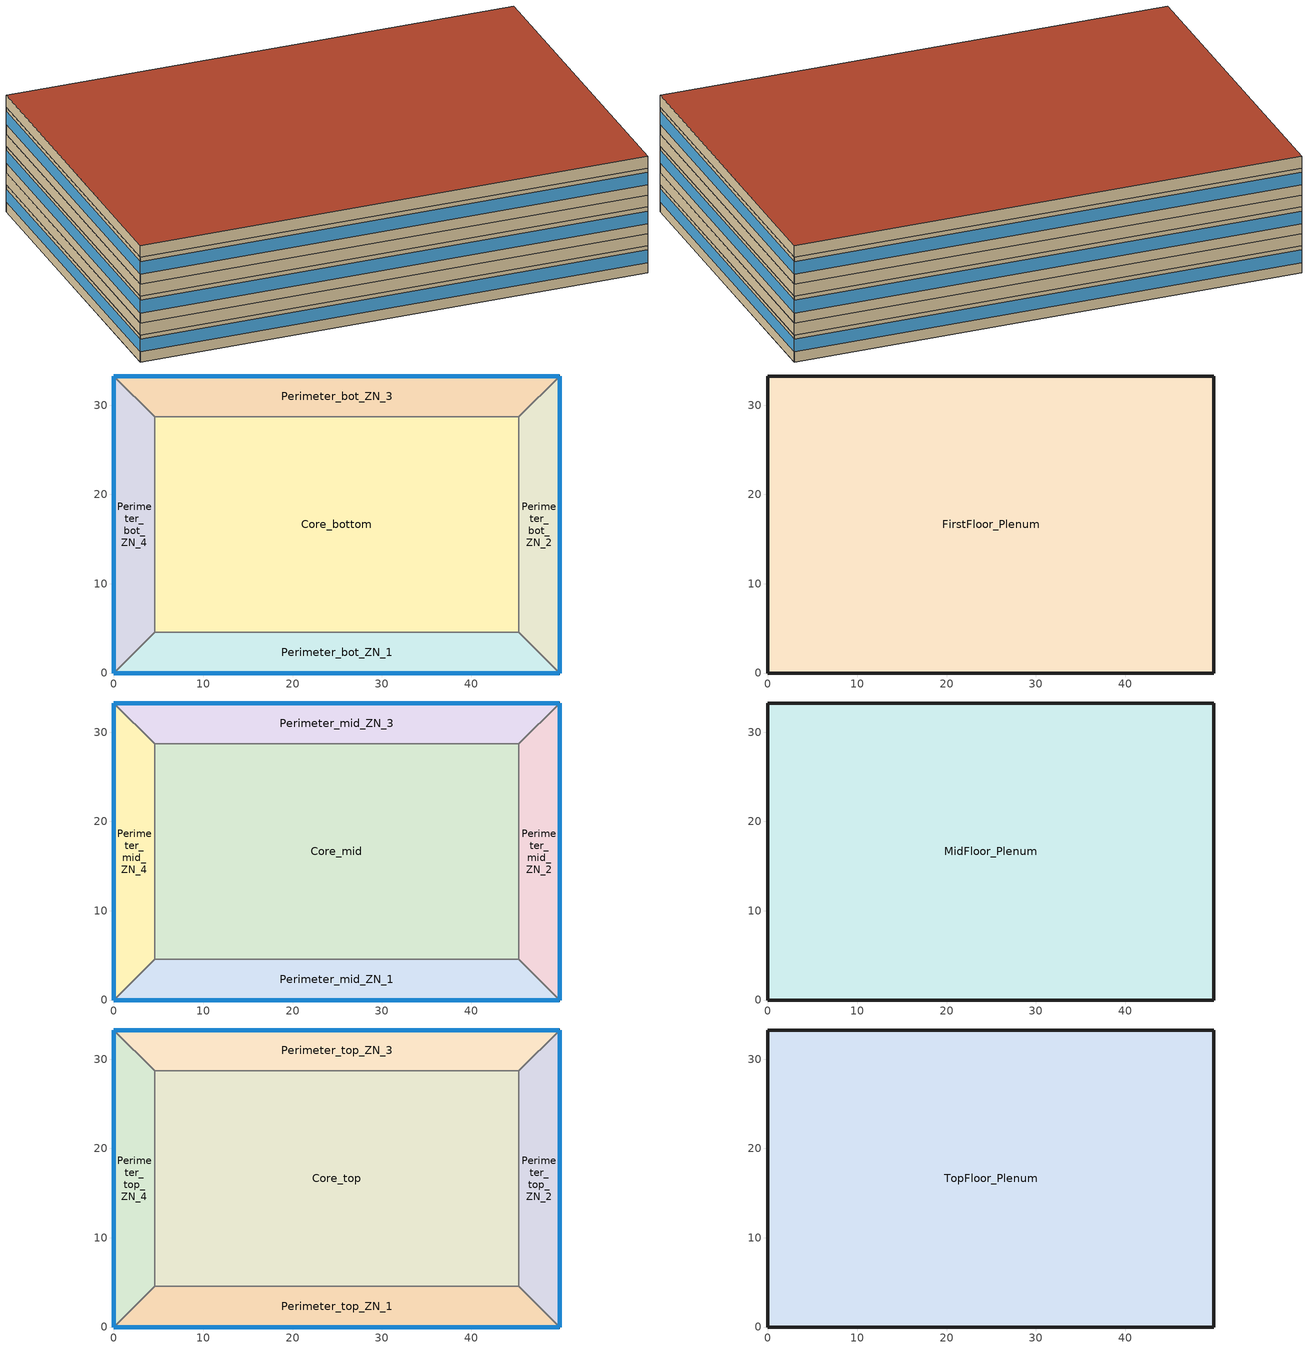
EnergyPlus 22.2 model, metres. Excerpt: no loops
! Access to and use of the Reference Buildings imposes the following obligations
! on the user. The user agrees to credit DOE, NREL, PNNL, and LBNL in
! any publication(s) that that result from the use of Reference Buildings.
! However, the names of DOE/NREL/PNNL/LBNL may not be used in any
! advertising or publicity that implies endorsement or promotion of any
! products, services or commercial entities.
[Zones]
Core_bottom
 floor ground (ext-slab): 45.34,28.7 45.34,4.57 4.57,4.57 4.57,28.7 z0
 wall to Perimeter_bot_ZN_2 (int-walls): 45.34,4.57 45.34,28.7 z0:2.74
 wall to Perimeter_bot_ZN_3 (int-walls): 45.34,28.7 4.57,28.7 z0:2.74
 wall to Perimeter_bot_ZN_1 (int-walls): 4.57,4.57 45.34,4.57 z0:2.74
 wall to Perimeter_bot_ZN_4 (int-walls): 4.57,28.7 4.57,4.57 z0:2.74
Perimeter_bot_ZN_1
 floor ground (ext-slab): 0,0 4.57,4.57 45.34,4.57 49.91,0 z0
 wall outside (Steel Frame Non-res Ext Wall): 0,0 49.91,0 z0:2.74
 wall to Perimeter_bot_ZN_2 (int-walls): 49.91,0 45.34,4.57 z0:2.74
 wall to Perimeter_bot_ZN_4 (int-walls): 4.57,4.57 0,0 z0:2.74
 window (Window Non-res Fixed): 0,0 49.91,0 z1.02:2.33
Perimeter_bot_ZN_2
 floor ground (ext-slab): 49.91,0 45.34,4.57 45.34,28.7 49.91,33.27 z0
 wall outside (Steel Frame Non-res Ext Wall): 49.91,0 49.91,33.27 z0:2.74
 wall to Perimeter_bot_ZN_3 (int-walls): 49.91,33.27 45.34,28.7 z0:2.74
 window (Window Non-res Fixed): 49.91,0 49.91,33.27 z1.02:2.33
Perimeter_bot_ZN_3
 floor ground (ext-slab): 49.91,33.27 45.34,28.7 4.57,28.7 0,33.27 z0
 wall outside (Steel Frame Non-res Ext Wall): 49.91,33.27 0,33.27 z0:2.74
 wall to Perimeter_bot_ZN_4 (int-walls): 0,33.27 4.57,28.7 z0:2.74
 window (Window Non-res Fixed): 49.91,33.27 0,33.27 z1.02:2.33
Perimeter_bot_ZN_4
 floor ground (ext-slab): 0,33.27 4.57,28.7 4.57,4.57 0,0 z0
 wall outside (Steel Frame Non-res Ext Wall): 0,33.27 0,0 z0:2.74
 window (Window Non-res Fixed): 0,33.27 0,0 z1.02:2.33
FirstFloor_Plenum
 floor to Perimeter_bot_ZN_1 (DropCeiling): 45.34,4.57 49.91,0 0,0 4.57,4.57 z2.74
 floor to Perimeter_bot_ZN_2 (DropCeiling): 49.91,0 45.34,4.57 45.34,28.7 49.91,33.27 z2.74
 floor to Perimeter_bot_ZN_3 (DropCeiling): 0,33.27 49.91,33.27 45.34,28.7 4.57,28.7 z2.74
 floor to Perimeter_bot_ZN_4 (DropCeiling): 4.57,28.7 4.57,4.57 0,0 0,33.27 z2.74
 floor to Core_bottom (DropCeiling): 4.57,4.57 4.57,28.7 45.34,28.7 45.34,4.57 z2.74
 wall outside (Steel Frame Non-res Ext Wall): 49.91,0 49.91,33.27 0,33.27 0,0 49.91,0 z2.74:3.96
Core_mid
 floor to FirstFloor_Plenum (INT-FLOOR-TOPSIDE): 4.57,4.57 4.57,28.7 45.34,28.7 45.34,4.57 z3.96
 wall to Perimeter_mid_ZN_2 (int-walls): 45.34,4.57 45.34,28.7 z3.96:6.71
 wall to Perimeter_mid_ZN_3 (int-walls): 45.34,28.7 4.57,28.7 z3.96:6.71
 wall to Perimeter_mid_ZN_1 (int-walls): 4.57,4.57 45.34,4.57 z3.96:6.71
 wall to Perimeter_mid_ZN_4 (int-walls): 4.57,28.7 4.57,4.57 z3.96:6.71
Perimeter_mid_ZN_1
 floor to FirstFloor_Plenum (INT-FLOOR-TOPSIDE): 0,0 4.57,4.57 45.34,4.57 49.91,0 z3.96
 wall outside (Steel Frame Non-res Ext Wall): 0,0 49.91,0 z3.96:6.71
 wall to Perimeter_mid_ZN_2 (int-walls): 49.91,0 45.34,4.57 z3.96:6.71
 wall to Perimeter_mid_ZN_4 (int-walls): 4.57,4.57 0,0 z3.96:6.71
 window (Window Non-res Fixed): 0,0 49.91,0 z4.98:6.29
Perimeter_mid_ZN_2
 floor to FirstFloor_Plenum (INT-FLOOR-TOPSIDE): 49.91,0 45.34,4.57 45.34,28.7 49.91,33.27 z3.96
 wall outside (Steel Frame Non-res Ext Wall): 49.91,0 49.91,33.27 z3.96:6.71
 wall to Perimeter_mid_ZN_3 (int-walls): 49.91,33.27 45.34,28.7 z3.96:6.71
 window (Window Non-res Fixed): 49.91,0 49.91,33.27 z4.98:6.29
Perimeter_mid_ZN_3
 floor to FirstFloor_Plenum (INT-FLOOR-TOPSIDE): 49.91,33.27 45.34,28.7 4.57,28.7 0,33.27 z3.96
 wall outside (Steel Frame Non-res Ext Wall): 49.91,33.27 0,33.27 z3.96:6.71
 wall to Perimeter_mid_ZN_4 (int-walls): 0,33.27 4.57,28.7 z3.96:6.71
 window (Window Non-res Fixed): 49.91,33.27 0,33.27 z4.98:6.29
Perimeter_mid_ZN_4
 floor to FirstFloor_Plenum (INT-FLOOR-TOPSIDE): 0,33.27 4.57,28.7 4.57,4.57 0,0 z3.96
 wall outside (Steel Frame Non-res Ext Wall): 0,33.27 0,0 z3.96:6.71
 window (Window Non-res Fixed): 0,33.27 0,0 z4.98:6.29
MidFloor_Plenum
 floor to Perimeter_mid_ZN_1 (DropCeiling): 0,0 4.57,4.57 45.34,4.57 49.91,0 z6.71
 floor to Perimeter_mid_ZN_2 (DropCeiling): 49.91,33.27 49.91,0 45.34,4.57 45.34,28.7 z6.71
 floor to Perimeter_mid_ZN_3 (DropCeiling): 49.91,33.27 45.34,28.7 4.57,28.7 0,33.27 z6.71
 floor to Perimeter_mid_ZN_4 (DropCeiling): 0,33.27 4.57,28.7 4.57,4.57 0,0 z6.71
 floor to Core_mid (DropCeiling): 45.34,28.7 45.34,4.57 4.57,4.57 4.57,28.7 z6.71
 wall outside (Steel Frame Non-res Ext Wall): 49.91,0 49.91,33.27 0,33.27 0,0 49.91,0 z6.71:7.92
Core_top
 floor to MidFloor_Plenum (INT-FLOOR-TOPSIDE): 45.34,28.7 45.34,4.57 4.57,4.57 4.57,28.7 z7.92
 wall to Perimeter_top_ZN_2 (int-walls): 45.34,4.57 45.34,28.7 z7.92:10.67
 wall to Perimeter_top_ZN_3 (int-walls): 45.34,28.7 4.57,28.7 z7.92:10.67
 wall to Perimeter_top_ZN_1 (int-walls): 4.57,4.57 45.34,4.57 z7.92:10.67
 wall to Perimeter_top_ZN_4 (int-walls): 4.57,28.7 4.57,4.57 z7.92:10.67
Perimeter_top_ZN_1
 floor to MidFloor_Plenum (INT-FLOOR-TOPSIDE): 0,0 4.57,4.57 45.34,4.57 49.91,0 z7.92
 wall outside (Steel Frame Non-res Ext Wall): 0,0 49.91,0 z7.92:10.67
 wall to Perimeter_top_ZN_2 (int-walls): 49.91,0 45.34,4.57 z7.92:10.67
 wall to Perimeter_top_ZN_4 (int-walls): 4.57,4.57 0,0 z7.92:10.67
 window (Window Non-res Fixed): 0,0 49.91,0 z8.95:10.25
Perimeter_top_ZN_2
 floor to MidFloor_Plenum (INT-FLOOR-TOPSIDE): 49.91,0 45.34,4.57 45.34,28.7 49.91,33.27 z7.92
 wall outside (Steel Frame Non-res Ext Wall): 49.91,0 49.91,33.27 z7.92:10.67
 wall to Perimeter_top_ZN_3 (int-walls): 49.91,33.27 45.34,28.7 z7.92:10.67
 window (Window Non-res Fixed): 49.91,0 49.91,33.27 z8.95:10.25
Perimeter_top_ZN_3
 floor to MidFloor_Plenum (INT-FLOOR-TOPSIDE): 49.91,33.27 45.34,28.7 4.57,28.7 0,33.27 z7.92
 wall outside (Steel Frame Non-res Ext Wall): 49.91,33.27 0,33.27 z7.92:10.67
 wall to Perimeter_top_ZN_4 (int-walls): 0,33.27 4.57,28.7 z7.92:10.67
 window (Window Non-res Fixed): 49.91,33.27 0,33.27 z8.95:10.25
Perimeter_top_ZN_4
 floor to MidFloor_Plenum (INT-FLOOR-TOPSIDE): 0,33.27 4.57,28.7 4.57,4.57 0,0 z7.92
 wall outside (Steel Frame Non-res Ext Wall): 0,33.27 0,0 z7.92:10.67
 window (Window Non-res Fixed): 0,33.27 0,0 z8.95:10.25
TopFloor_Plenum
 floor to Perimeter_top_ZN_1 (DropCeiling): 0,0 4.57,4.57 45.34,4.57 49.91,0 z10.67
 floor to Perimeter_top_ZN_2 (DropCeiling): 49.91,0 45.34,4.57 45.34,28.7 49.91,33.27 z10.67
 floor to Perimeter_top_ZN_3 (DropCeiling): 0,33.27 49.91,33.27 45.34,28.7 4.57,28.7 z10.67
 floor to Perimeter_top_ZN_4 (DropCeiling): 0,0 0,33.27 4.57,28.7 4.57,4.57 z10.67
 floor to Core_top (DropCeiling): 4.57,28.7 45.34,28.7 45.34,4.57 4.57,4.57 z10.67
 wall outside (Steel Frame Non-res Ext Wall): 49.91,0 49.91,33.27 0,33.27 0,0 49.91,0 z10.67:11.89
 roof outside (IEAD Non-res Roof): 49.91,0 49.91,33.27 0,33.27 0,0 z11.89
[Building]
Ref Bldg Medium Office Pre1980_v1.3_5.0: North Axis {deg}=0; Terrain=City; Loads Convergence Tolerance Value {W}=0.04; Temperature Convergence Tolerance Value {deltaC}=0.2; Solar Distribution=FullInteriorAndExterior; Maximum Number of Warmup Days=25; Minimum Number of Warmup Days=6
[Site:Location]
USA IL-CHICAGO-OHARE: Latitude {deg}=41.77; Longitude {deg}=-87.75; Time Zone {hr}=-6; Elevation {m}=190
[SizingPeriod:DesignDay] Day of Month=21; Humidity Condition Type=Wetbulb; Barometric Pressure {Pa}=99063; Rain Indicator=No; Snow Indicator=No; Daylight Saving Time Indicator=No; Solar Model Indicator=ASHRAEClearSky
Name | Month | Day Type | Maximum Dry-Bulb Temperature {C} | Daily Dry-Bulb Temperature Range {deltaC} | Wetbulb or DewPoint at Maximum Dry-Bulb {C} | Wind Speed {m/s} | Wind Direction {deg} | Sky Clearness
CHICAGO Ann Htg 99.6% Condns DB | 1 | WinterDesignDay | -20.6 | 0 | -20.6 | 4.9 | 270 | 0
CHICAGO Ann Clg .4% Condns WB=>MDB | 7 | SummerDesignDay | 31.2 | 10.7 | 25.5 | 5.3 | 230 | 1
[Site:WaterMainsTemperature]
Calculation Method=CORRELATION; Annual Average Outdoor Air Temperature {C}=9.69; Maximum Difference In Monthly Average Outdoor Air Temperatures {deltaC}=28.1
[Site:GroundTemperature:BuildingSurface]
19.527, 19.502, 19.536, 19.598, 20.002, 21.64, 22.225, 22.375, 21.449, 20.121, 19.802, 19.633
[Construction]
Steel Frame Non-res Ext Wall: Wood Siding, Steel Frame NonRes Wall Insulation, 1/2IN Gypsum
IEAD Non-res Roof: Roof Membrane, IEAD NonRes Roof Insulation, Metal Decking
ext-slab: HW CONCRETE, CP02 CARPET PAD
int-walls: 1/2IN Gypsum, 1/2IN Gypsum
INT-FLOOR-TOPSIDE: MAT-CC05 4 HW CONCRETE, CP02 CARPET PAD
Window Non-res Fixed: NonRes Fixed Assembly Window
DropCeiling: Std AC02
InteriorFurnishings: Std Wood 6inch
[Material] Thermal Absorptance=0.9
Name | Roughness | Thickness {m} | Conductivity {W/m-K} | Density {kg/m3} | Specific Heat {J/kg-K} | Solar Absorptance | Visible Absorptance
Steel Frame NonRes Wall Insulation | MediumRough | 0.03964 | 0.049 | 265 | 836.8 | 0.7 | 0.7
IEAD NonRes Roof Insulation | MediumRough | 0.110216 | 0.049 | 265 | 836.8 | 0.7 | 0.7
Std Wood 6inch | MediumSmooth | 0.15 | 0.12 | 540 | 1210 | 0.7 | 0.7
Wood Siding | MediumSmooth | 0.01 | 0.11 | 544.62 | 1210 | 0.78 | 0.78
1/2IN Gypsum | Smooth | 0.0127 | 0.16 | 784.9 | 830 | 0.92 | 0.92
HW CONCRETE; MAT-CC05 4 HW CONCRETE | Rough | 0.1016 | 1.311 | 2240 | 836.8 | 0.7 | 0.7
Roof Membrane | VeryRough | 0.0095 | 0.16 | 1121.29 | 1460 | 0.7 | 0.7
Metal Decking | MediumSmooth | 0.0015 | 45.006 | 7680 | 418.4 | 0.7 | 0.3
Std AC02 | MediumSmooth | 0.0127 | 0.057 | 288 | 1339 | 0.7 | 0.2
[WindowMaterial:SimpleGlazingSystem]
NonRes Fixed Assembly Window: U-Factor {W/m2-K}=3.52036; Solar Heat Gain Coefficient=0.41
[Material:NoMass]
CP02 CARPET PAD: Roughness=VeryRough; Thermal Resistance {m2-K/W}=0.2165; Thermal Absorptance=0.9; Solar Absorptance=0.7; Visible Absorptance=0.8
[Zone] Type=1; Multiplier=1; Floor Area {m2}=autocalculate
Name | Part of Total Floor Area
Core_bottom; Core_mid; Core_top; Perimeter_bot_ZN_1; Perimeter_bot_ZN_2; Perimeter_bot_ZN_3; Perimeter_bot_ZN_4; Perimeter_mid_ZN_1; Perimeter_mid_ZN_2; Perimeter_mid_ZN_3; Perimeter_mid_ZN_4; Perimeter_top_ZN_1; Perimeter_top_ZN_2; Perimeter_top_ZN_3; Perimeter_top_ZN_4 | Yes
FirstFloor_Plenum; MidFloor_Plenum; TopFloor_Plenum | No
[People] Number of People Schedule=BLDG_OCC_SCH; Number of People Calculation Method=Area/Person; Floor Area per Person {m2/person}=18.58; Fraction Radiant=0.3; Sensible Heat Fraction=AUTOCALCULATE; Activity Level Schedule=ACTIVITY_SCH; Enable ASHRAE 55 Comfort Warnings=No; Mean Radiant Temperature Calculation Type=ZoneAveraged; Work Efficiency Schedule=WORK_EFF_SCH; Clothing Insulation Calculation Method=ClothingInsulationSchedule; Clothing Insulation Schedule=CLOTHING_SCH; Air Velocity Schedule=AIR_VELO_SCH; Thermal Comfort Model 1 Type=FANGER
Name | Zone or ZoneList or Space or SpaceList
Core_bottom People | Core_bottom
Core_mid People | Core_mid
Core_top People | Core_top
Perimeter_bot_ZN_1 People | Perimeter_bot_ZN_1
Perimeter_bot_ZN_2 People | Perimeter_bot_ZN_2
Perimeter_bot_ZN_3 People | Perimeter_bot_ZN_3
Perimeter_bot_ZN_4 People | Perimeter_bot_ZN_4
Perimeter_mid_ZN_1 People | Perimeter_mid_ZN_1
Perimeter_mid_ZN_2 People | Perimeter_mid_ZN_2
Perimeter_mid_ZN_3 People | Perimeter_mid_ZN_3
Perimeter_mid_ZN_4 People | Perimeter_mid_ZN_4
Perimeter_top_ZN_1 People | Perimeter_top_ZN_1
Perimeter_top_ZN_2 People | Perimeter_top_ZN_2
Perimeter_top_ZN_3 People | Perimeter_top_ZN_3
Perimeter_top_ZN_4 People | Perimeter_top_ZN_4
[Lights] Schedule=BLDG_LIGHT_SCH; Design Level Calculation Method=Watts/Area; Watts per Zone Floor Area {W/m2}=16.89; Return Air Fraction=0.4; Fraction Radiant=0.4; Fraction Visible=0.2; Fraction Replaceable=1; Return Air Fraction Calculated from Plenum Temperature=No
Name | Zone or ZoneList or Space or SpaceList
Core_bottom_Lights | Core_bottom
Core_mid_Lights | Core_mid
Core_top_Lights | Core_top
Perimeter_bot_ZN_1_Lights | Perimeter_bot_ZN_1
Perimeter_bot_ZN_2_Lights | Perimeter_bot_ZN_2
Perimeter_bot_ZN_3_Lights | Perimeter_bot_ZN_3
Perimeter_bot_ZN_4_Lights | Perimeter_bot_ZN_4
Perimeter_mid_ZN_1_Lights | Perimeter_mid_ZN_1
Perimeter_mid_ZN_2_Lights | Perimeter_mid_ZN_2
Perimeter_mid_ZN_3_Lights | Perimeter_mid_ZN_3
Perimeter_mid_ZN_4_Lights | Perimeter_mid_ZN_4
Perimeter_top_ZN_1_Lights | Perimeter_top_ZN_1
Perimeter_top_ZN_2_Lights | Perimeter_top_ZN_2
Perimeter_top_ZN_3_Lights | Perimeter_top_ZN_3
Perimeter_top_ZN_4_Lights | Perimeter_top_ZN_4
[ElectricEquipment] Fraction Latent=0; Fraction Radiant=0.5; Fraction Lost=0
Name | Zone or ZoneList or Space or SpaceList | Schedule | Design Level Calculation Method | Watts per Zone Floor Area {W/m2} | Design Level {W}
Core_bottom_PlugMisc_Equip | Core_bottom | BLDG_EQUIP_SCH | Watts/Area | 10.76
Core_mid_PlugMisc_Equip | Core_mid | BLDG_EQUIP_SCH | Watts/Area | 10.76
Core_top_PlugMisc_Equip | Core_top | BLDG_EQUIP_SCH | Watts/Area | 10.76
Perimeter_bot_ZN_1_PlugMisc_Equip | Perimeter_bot_ZN_1 | BLDG_EQUIP_SCH | Watts/Area | 10.76
Perimeter_bot_ZN_2_PlugMisc_Equip | Perimeter_bot_ZN_2 | BLDG_EQUIP_SCH | Watts/Area | 10.76
Perimeter_bot_ZN_3_PlugMisc_Equip | Perimeter_bot_ZN_3 | BLDG_EQUIP_SCH | Watts/Area | 10.76
Perimeter_bot_ZN_4_PlugMisc_Equip | Perimeter_bot_ZN_4 | BLDG_EQUIP_SCH | Watts/Area | 10.76
Perimeter_mid_ZN_1_PlugMisc_Equip | Perimeter_mid_ZN_1 | BLDG_EQUIP_SCH | Watts/Area | 10.76
Perimeter_mid_ZN_2_PlugMisc_Equip | Perimeter_mid_ZN_2 | BLDG_EQUIP_SCH | Watts/Area | 10.76
Perimeter_mid_ZN_3_PlugMisc_Equip | Perimeter_mid_ZN_3 | BLDG_EQUIP_SCH | Watts/Area | 10.76
Perimeter_mid_ZN_4_PlugMisc_Equip | Perimeter_mid_ZN_4 | BLDG_EQUIP_SCH | Watts/Area | 10.76
Perimeter_top_ZN_1_PlugMisc_Equip | Perimeter_top_ZN_1 | BLDG_EQUIP_SCH | Watts/Area | 10.76
Perimeter_top_ZN_2_PlugMisc_Equip | Perimeter_top_ZN_2 | BLDG_EQUIP_SCH | Watts/Area | 10.76
Perimeter_top_ZN_3_PlugMisc_Equip | Perimeter_top_ZN_3 | BLDG_EQUIP_SCH | Watts/Area | 10.76
Perimeter_top_ZN_4_PlugMisc_Equip | Perimeter_top_ZN_4 | BLDG_EQUIP_SCH | Watts/Area | 10.76
Core_bottom_Elevators_Equip | Core_bottom | BLDG_ELEVATORS | EquipmentLevel |  | 32109.9
[Exterior:Lights]
Exterior Facade Lighting: Schedule=ALWAYS_ON; Design Level {W}=17809; Control Option=AstronomicalClock
[ZoneInfiltration:DesignFlowRate] Schedule=INFIL_QUARTER_ON_SCH; Design Flow Rate Calculation Method=Flow/ExteriorArea; Flow Rate per Exterior Surface Area {m3/s-m2}=0.001133; Constant Term Coefficient=1; Temperature Term Coefficient=0; Velocity Term Coefficient=0; Velocity Squared Term Coefficient=0
Name | Zone or ZoneList or Space or SpaceList
FirstFloor_Plenum_Infiltration | FirstFloor_Plenum
MidFloor_Plenum_Infiltration | MidFloor_Plenum
Perimeter_bot_ZN_1_Infiltration | Perimeter_bot_ZN_1
Perimeter_bot_ZN_2_Infiltration | Perimeter_bot_ZN_2
Perimeter_bot_ZN_3_Infiltration | Perimeter_bot_ZN_3
Perimeter_bot_ZN_4_Infiltration | Perimeter_bot_ZN_4
Perimeter_mid_ZN_1_Infiltration | Perimeter_mid_ZN_1
Perimeter_mid_ZN_2_Infiltration | Perimeter_mid_ZN_2
Perimeter_mid_ZN_3_Infiltration | Perimeter_mid_ZN_3
Perimeter_mid_ZN_4_Infiltration | Perimeter_mid_ZN_4
Perimeter_top_ZN_1_Infiltration | Perimeter_top_ZN_1
Perimeter_top_ZN_2_Infiltration | Perimeter_top_ZN_2
Perimeter_top_ZN_3_Infiltration | Perimeter_top_ZN_3
Perimeter_top_ZN_4_Infiltration | Perimeter_top_ZN_4
TopFloor_Plenum_Infiltration | TopFloor_Plenum
[InternalMass] Construction=InteriorFurnishings
Name | Zone or ZoneList | Surface Area {m2}
Core_bottom Internal Mass | Core_bottom | 1967.07
Core_mid Internal Mass | Core_mid | 1967.07
Core_top Internal Mass | Core_top | 1967.07
Perimeter_bot_ZN_1 Internal Mass | Perimeter_bot_ZN_1 | 414.6763
Perimeter_bot_ZN_2 Internal Mass | Perimeter_bot_ZN_2 | 262.5244
Perimeter_bot_ZN_3 Internal Mass | Perimeter_bot_ZN_3 | 414.6763
Perimeter_bot_ZN_4 Internal Mass | Perimeter_bot_ZN_4 | 262.5072
Perimeter_mid_ZN_1 Internal Mass | Perimeter_mid_ZN_1 | 414.6763
Perimeter_mid_ZN_2 Internal Mass | Perimeter_mid_ZN_2 | 262.5244
Perimeter_mid_ZN_3 Internal Mass | Perimeter_mid_ZN_3 | 414.6763
Perimeter_mid_ZN_4 Internal Mass | Perimeter_mid_ZN_4 | 262.5072
Perimeter_top_ZN_1 Internal Mass | Perimeter_top_ZN_1 | 414.6763
Perimeter_top_ZN_2 Internal Mass | Perimeter_top_ZN_2 | 262.5244
Perimeter_top_ZN_3 Internal Mass | Perimeter_top_ZN_3 | 414.6763
Perimeter_top_ZN_4 Internal Mass | Perimeter_top_ZN_4 | 262.5072
[AvailabilityManager:NightCycle] Applicability Schedule=Always_On; Fan Schedule=HVACOperationSchd; Control Type=CycleOnAny; Thermostat Tolerance {deltaC}=1; Cycling Run Time Control Type=FixedRunTime; Cycling Run Time {s}=1800
PSZ_1:1 Availability Manager; PSZ_1:2 Availability Manager; PSZ_1:3 Availability Manager; PSZ_1:4 Availability Manager; PSZ_1:5 Availability Manager; PSZ_2:1 Availability Manager; PSZ_2:2 Availability Manager; PSZ_2:3 Availability Manager; PSZ_2:4 Availability Manager; PSZ_2:5 Availability Manager; PSZ_3:1 Availability Manager; PSZ_3:2 Availability Manager; PSZ_3:3 Availability Manager; PSZ_3:4 Availability Manager; PSZ_3:5 Availability Manager
[UtilityCost:Tariff]
Name | Output Meter | Conversion Factor Choice | Demand Window Length | Monthly Charge or Variable | Group
PSI_LLF_LowLoadFactorService | Electricity:Facility | kWh | HalfHour | 15 | Comm Elect
PSI_CS_CommercialElectricService | Electricity:Facility | kWh |  | 9.4 | Comm Elect
IN_EIAMonthlyRateGas | NaturalGas:Facility | MCF |  | 0 | Comm Gas
[UtilityCost:Charge:Block] Source Variable=totalEnergy; Season=Annual; Category Variable=EnergyCharges
Name | Utility Cost Charge Block | Tariff | Block Size 1 Value or Variable | Block 1 Cost per Unit Value or Variable | Block Size 2 Value or Variable | Block 2 Cost per Unit Value or Variable | Block Size 3 Value or Variable | Block 3 Cost per Unit Value or Variable | Block Size 4 Value or Variable | Block 4 Cost per Unit Value or Variable | Block Size Multiplier Value or Variable
 | AnnualEnergyCharge | PSI_LLF_LowLoadFactorService | 300 | 0.108222 | 700 | 0.087021 | 1500 | 0.07842 | remaining | 0.05832
 | AnnualDemandBaseCharge | PSI_LLF_LowLoadFactorService | 190 | 0 | 110 | 0.051773 | remaining | 0.046965 |  |  | TotalDemand
 | AnnualEnergyCharge | PSI_CS_CommercialElectricService | 300 | 0.082409 | 700 | 0.072873 | 1500 | 0.061696 | remaining | 0.041179
[UtilityCost:Charge:Simple] Season=Annual
Name | Utility Cost Charge Simple | Tariff | Source Variable | Category Variable | Cost per Unit Value or Variable
 | FuelCostAdjustEnergyCharge | PSI_LLF_LowLoadFactorService | totalEnergy | EnergyCharges | 0.002028
 | QualPollutionControlAdjustEnergyCharge | PSI_LLF_LowLoadFactorService | totalEnergy | EnergyCharges | 0.000536
 | SoxNoxRiderAdjustEnergyCharge | PSI_LLF_LowLoadFactorService | totalEnergy | EnergyCharges | 0.001127
 | DSMRiderAdjustEnergyCharge | PSI_LLF_LowLoadFactorService | totalEnergy | EnergyCharges | -0.00037
 | PurchPowerTrackerAdjustEnergyCharge | PSI_LLF_LowLoadFactorService | totalEnergy | EnergyCharges | -3.1e-05
 | MidwestISOAdjustEnergyCharge | PSI_LLF_LowLoadFactorService | totalEnergy | EnergyCharges | -0.000216
 | CleanCoalRiderEnergyCharge | PSI_LLF_LowLoadFactorService | totalEnergy | EnergyCharges | 0.000833
 | TaxofeightPercent | PSI_LLF_LowLoadFactorService | SubTotal | Taxes | 0.08
 | FuelCostAdjustEnergyCharge | PSI_CS_CommercialElectricService | totalEnergy | EnergyCharges | 0.002028
 | QualPollutionControlAdjustEnergyCharge | PSI_CS_CommercialElectricService | totalEnergy | EnergyCharges | 0.000536
 | SoxNoxRiderAdjustEnergyCharge | PSI_CS_CommercialElectricService | totalEnergy | EnergyCharges | 0.001127
 | DSMRiderAdjustEnergyCharge | PSI_CS_CommercialElectricService | totalEnergy | EnergyCharges | 0.000021
 | PurchPowerTrackerAdjustEnergyCharge | PSI_CS_CommercialElectricService | totalEnergy | EnergyCharges | 0.000034
 | MidwestISOAdjustEnergyCharge | PSI_CS_CommercialElectricService | totalEnergy | EnergyCharges | -0.000203
 | CleanCoalRiderEnergyCharge | PSI_CS_CommercialElectricService | totalEnergy | EnergyCharges | 0.000807
 | TaxofeightPercent | PSI_CS_CommercialElectricService | SubTotal | Taxes | 0.08
 | MonthlyRateGasCharge | IN_EIAMonthlyRateGas | totalEnergy | EnergyCharges | IN_MonthlyGasRates
 | TaxofEightPercent | IN_EIAMonthlyRateGas | SubTotal | Taxes | 0.08
[UtilityCost:Qualify] Variable=TotalDemand; Threshold Value or Variable=75; Season=Annual; Threshold Test=Count
Name | Utility Cost Qualify | Tariff | Qualify Type | Number of Months
 | MinDemand75kw | PSI_LLF_LowLoadFactorService | Minimum | 12
 | MaxDemand75kw | PSI_CS_CommercialElectricService | Maximum | 1
[UtilityCost:Variable]
IN_MonthlyGasRates: Tariff=IN_EIAMonthlyRateGas; Variable Type=Currency; January Value=8.22; February Value=7.51; March Value=8.97; April Value=9.01; May Value=9.16; June Value=10.44; July Value=10.32; August Value=10.13; September Value=9.2; October Value=8.18; November Value=7.83; December Value=7.63
[Schedule:Compact]
ALWAYS_ON: Through: 12/31, For: AllDays, Until: 24:00, 1
ACTIVITY_SCH: Through: 12/31, For: AllDays, Until: 24:00, 120
AIR_VELO_SCH: Through: 12/31, For: AllDays, Until: 24:00, 0.2
BLDG_ELEVATORS: Through: 12/31, For: Weekdays SummerDesignDay, Until: 07:00, 0, Until: 08:00, 0.35, Until: 09:00, 0.69, Until: 10:00, 0.43, Until: 11:00, 0.37, Until: 12:00, 0.43, Until: 13:00, 0.58, Until: 14:00, 0.48, Until: 15:00, 0.37, Until: 16:00, 0.37, Until: 17:00, 0.46, Until: 18:00, 0.62, Until: 19:00, 0.12, Until: 20:00, 0.04, Until: 21:00, 0.04, Until: 24:00, 0, For: Saturday WinterDesignDay, Until: 07:00, 0, Until: 08:00, 0.16, Until: 09:00, 0.14, Until: 10:00, 0.21, Until: 11:00, 0.18, Until: 12:00, 0.25, Until: 13:00, 0.21, Until: 14:00, 0.13, Until: 15:00, 0.08, Until: 16:00, 0.04, Until: 17:00, 0.05, Until: 18:00, 0.06, Until: 24:00, 0, For: Sunday Holidays AllOtherDays, Until: 24:00, 0
BLDG_OCC_SCH: Through: 12/31, For: SummerDesignDay, Until: 06:00, 0, Until: 22:00, 1, Until: 24:00, 0.05, For: Weekdays, Until: 06:00, 0, Until: 07:00, 0.1, Until: 08:00, 0.2, Until: 12:00, 0.95, Until: 13:00, 0.5, Until: 17:00, 0.95, Until: 18:00, 0.7, Until: 20:00, 0.4, Until: 22:00, 0.1, Until: 24:00, 0.05, For: Saturday, Until: 06:00, 0, Until: 08:00, 0.1, Until: 14:00, 0.5, Until: 17:00, 0.1, Until: 24:00, 0, For: AllOtherDays, Until: 24:00, 0
BLDG_LIGHT_SCH: Through: 12/31, For: Weekdays, Until: 05:00, 0.05, Until: 07:00, 0.1, Until: 08:00, 0.3, Until: 17:00, 0.9, Until: 18:00, 0.7, Until: 20:00, 0.5, Until: 22:00, 0.3, Until: 23:00, 0.1, Until: 24:00, 0.05, For: Saturday, Until: 06:00, 0.05, Until: 08:00, 0.1, Until: 14:00, 0.5, Until: 17:00, 0.15, Until: 24:00, 0.05, For: SummerDesignDay, Until: 24:00, 1, For: WinterDesignDay, Until: 24:00, 0, For: AllOtherDays, Until: 24:00, 0.05
BLDG_EQUIP_SCH: Through: 12/31, For: Weekdays, Until: 08:00, 0.4, Until: 12:00, 0.9, Until: 13:00, 0.8, Until: 17:00, 0.9, Until: 18:00, 0.8, Until: 20:00, 0.6, Until: 22:00, 0.5, Until: 24:00, 0.4, For: Saturday, Until: 06:00, 0.3, Until: 08:00, 0.4, Until: 14:00, 0.5, Until: 17:00, 0.35, Until: 24:00, 0.3, For: SummerDesignDay, Until: 24:00, 1, For: WinterDesignDay, Until: 24:00, 0, For: AllOtherDays, Until: 24:00, 0.3
CLOTHING_SCH: Through: 04/30, For: AllDays, Until: 24:00, 1, Through: 09/30, For: AllDays, Until: 24:00, 0.5, Through: 12/31, For: AllDays, Until: 24:00, 1
INFIL_QUARTER_ON_SCH: Through: 12/31, For: Weekdays SummerDesignDay, Until: 06:00, 1, Until: 22:00, 0.25, Until: 24:00, 1, For: Saturday WinterDesignDay, Until: 06:00, 1, Until: 18:00, 0.25, Until: 24:00, 1, For: Sunday Holidays AllOtherDays, Until: 24:00, 1
WORK_EFF_SCH: Through: 12/31, For: AllDays, Until: 24:00, 0
HVACOperationSchd: Through: 12/31, For: Weekdays SummerDesignDay, Until: 06:00, 0, Until: 22:00, 1, Until: 24:00, 0, For: Saturday WinterDesignDay, Until: 06:00, 0, Until: 18:00, 1, Until: 24:00, 0, For: AllOtherDays, Until: 24:00, 0
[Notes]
DOE Commercial Reference Building
Medium office, pre-1980 construction
EnergyPlus Version 5.0
ASHRAE Standard 62-1999
Description:  Three story, 15 zone office building.
Form:         Area = 4,982 m2 (53,628 ft2); Number of Stories = 3; Shape = rectangle, Aspect ratio = 1.5
Envelope:     Envelope thermal properties vary with climate according to Briggs et al. (1987).
Opaque constructions: steel frame walls; built-up flat roof (insulation above deck); slab-on-grade floor
Windows: window-to-wall ratio = 33.0%, equal distribution of windows
Infiltration in perimeter zones only
= 1.5 cfm/ft2 above grade wall area at 0.3 in wc (75 Pa) adjusted to 0.016 in wc (4 Pa).
25% of full value when ventilation system on.
HVAC:         PSZ with plenum zones, gas furnace
Economizer per 90.1-2004
Int. gains:   lights = 16.89 W/m2 (1.6 W/ft2) (building area method);
elec. plug loads = 10.76 W/m2 (1.0 W/ft2)
gas plug load = 0 W/m2 (0 W/ft2)
people = 268 total; 5.38/100 m2 (5.0/1000 ft2)
elevators = 2 @ 20 HP each, 91% motor efficiency
Detached Shading:               None
Daylight:                       None
Natural Ventilation:            None
Zonal Equipment:                None
Air Primary Loops:              CAV
Plant Loops:                    SHWSys1
System Equipment Autosize:      Yes
Purchased Cooling:              None
Purchased Heating:              None
Coils:                          Coil:Cooling:DX:TwoSpeed; Coil:Heating:Gas
Pumps:                          None
Boilers:                        None
Chillers:                       None
Reference citation for the Commercial Reference Buildings:
Deru, M.; Field, K.; Studer, D.; Benne, K.; Griffith, B.; Torcellini, P;
Halverson, M.; Winiarski, D.; Liu, B.; Rosenberg, M.; Huang, J.;
Yazdanian, M.; Crawley, D. (2010).
U.S. Department of Energy Commercial Reference Building Models of the National Building Stock.
Washington, DC: U.S. Department of Energy, Energy Efficiency and
Renewable Energy, Office of Building Technologies.
***GENERAL SIMULATION PARAMETERS***
Number of Zones: 18
***HOLIDAYS & DAYLIGHT SAVINGS***
